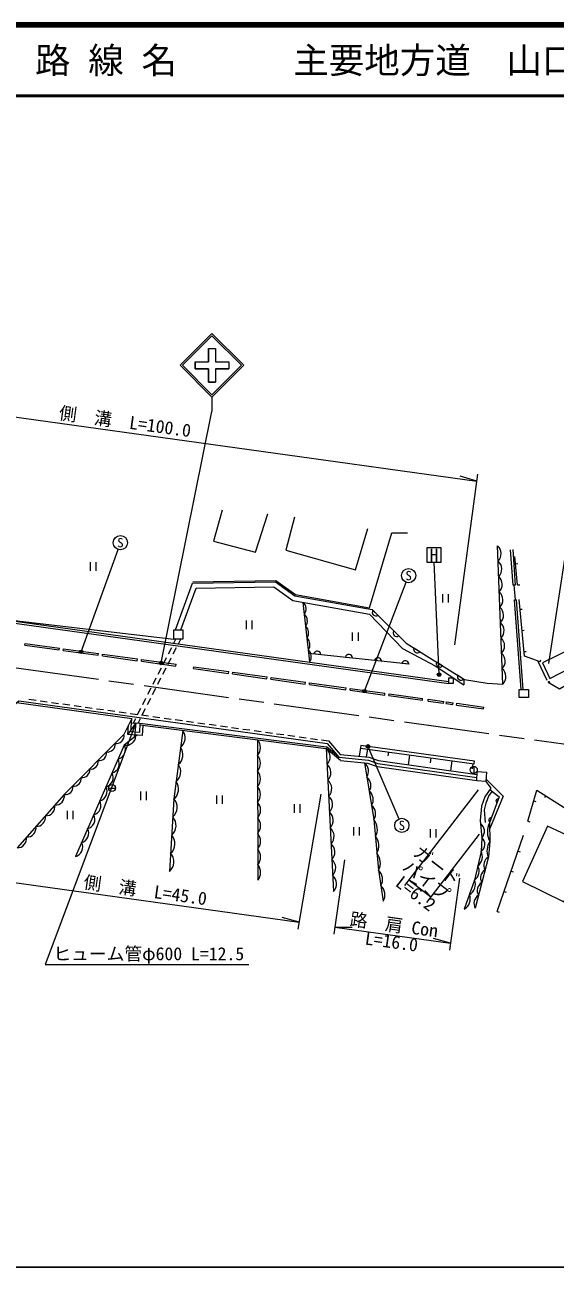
# Model space of a CAD drawing. Units: millimetres, scale not verified. Extents: x 40000 to 680000, y 20000 to 380000.
# Drawn here: x 178950 to 253608, y 205000 to 380000 of the extents above; entities that cross this region are included whole.
import ezdxf
from ezdxf.enums import TextEntityAlignment as Align

# ---------------------------------------------------------------- set-up
doc = ezdxf.new("R2010")
doc.units = ezdxf.units.MM
doc.header["$LTSCALE"] = 1000
doc.linetypes.add('CHAIN', pattern=[18.5, 12, -1.5, 3.5, -1.5])
for name, color, linetype, lineweight in [('M-BGD', 7, 'Continuous', 13), ('M-BMK', 2, 'CHAIN', 13), ('M-STR-HTXT', 7, 'Continuous', 13), ('M-STR-STRC', 7, 'Continuous', 13), ('M-TTL', 2, 'Continuous', 140), ('M-TTL-BAND', 7, 'Continuous', 25), ('M-TTL-LINE', 7, 'Continuous', 50)]:
    doc.layers.add(name, color=color, linetype=linetype, lineweight=lineweight)
doc.layers.add('M-TTL-TXT', color=7, linetype='Continuous')
doc.styles.add('ＭＳ ゴシック', font='')
doc.styles.get('ＭＳ ゴシック').set_extended_font_data('MS Gothic')

msp = doc.modelspace()

# ---------------------------------------------------------------- hatches: boundary and pattern name
at = {"layer": 'M-STR-HTXT'}
for points in [[(187112, 291782, -1), (186658, 291573, -1)], [(198368, 290232, -1), (197929, 289992, -1)], [(237491, 288590, -1), (237052, 288351, -1)], [(227001, 286234, -1), (226543, 286034, -1)], [(227162, 278129, -1), (227352, 278592, -0.41421), (227488, 278265, -0.41421)]]:
    msp.add_hatch(color=256, dxfattribs=at).paths.add_polyline_path(points)

# ---------------------------------------------------------------- linework, layer by layer
at = {"layer": 'M-BGD'}
for p, q in [((247695, 301063), (247345, 306051)), ((247644, 306072), (247995, 301084)), ((248330, 301108), (247950, 305090)), ((188153, 304296), (188153, 303096)), ((188953, 304296), (188953, 303096)), ((248045, 304094), (248344, 304123)), ((247995, 301084), (247695, 301063)), ((248036, 299010), (247845, 301074)), ((248330, 301108), (248628, 301136)), ((237750, 299818), (237750, 298618)), ((238550, 299818), (238550, 298618)), ((219056, 290273), (218143, 298650)), ((228649, 296820), (227944, 297516)), ((247886, 298998), (248185, 299021)), ((248822, 286355), (247886, 298998)), ((249123, 286355), (248185, 299021)), ((248657, 297683), (248955, 297711)), ((174009, 296504), (199903, 293458)), ((210117, 296083), (210117, 294883)), ((210917, 296083), (210917, 294883)), ((225053, 294409), (225053, 293209)), ((225853, 294409), (225853, 293209)), ((231585, 293923), (230879, 294619)), ((248941, 294696), (249240, 294725)), ((199172, 291400), (199625, 292291)), ((199836, 291382), (200289, 292274)), ((199896, 292826), (200217, 293458)), ((200560, 292809), (200890, 293458)), ((198447, 289973), (198900, 290865)), ((199111, 289955), (199564, 290847)), ((218922, 291501), (233064, 289967)), ((219626, 291425), (220611, 291318)), ((224072, 290942), (225057, 290836)), ((234552, 291692), (233711, 292216)), ((249226, 291710), (249525, 291738)), ((251510, 290253), (251616, 290534)), ((197723, 288547), (198176, 289438)), ((198387, 288529), (198840, 289420)), ((228188, 290496), (229173, 290389)), ((232037, 290078), (233022, 289971)), ((237752, 289696), (236912, 290220)), ((251171, 290380), (252447, 287667)), ((196998, 287120), (197451, 288012)), ((197662, 287102), (198115, 287994)), ((240716, 287848), (239875, 288372)), ((240739, 287831), (240731, 287020)), ((252865, 287251), (252606, 287402)), ((196274, 285693), (196727, 286585)), ((196938, 285676), (197391, 286567)), ((177792, 284528), (193993, 282277)), ((179533, 284993), (180524, 284855)), ((181118, 284773), (182109, 284635)), ((182703, 284553), (183693, 284415)), ((184288, 284332), (185278, 284195)), ((185872, 284112), (186863, 283974)), ((187457, 283892), (188448, 283754)), ((189042, 283672), (190032, 283534)), ((194825, 282840), (195278, 283732)), ((195489, 282823), (195942, 283714)), ((195549, 284267), (196002, 285158)), ((196213, 284249), (196666, 285141)), ((190627, 283451), (191617, 283314)), ((192211, 283231), (193202, 283093)), ((193796, 283011), (194787, 282873)), ((193961, 281689), (193993, 282277)), ((194233, 281674), (194553, 282305)), ((194887, 281639), (195217, 282288)), ((195381, 282791), (196371, 282653)), ((196966, 282570), (197956, 282433)), ((198551, 282350), (199541, 282212)), ((200135, 282130), (201126, 281992)), ((201720, 281910), (202711, 281772)), ((195159, 281624), (221416, 278316)), ((203305, 281689), (204295, 281552)), ((204890, 281469), (205880, 281331)), ((206474, 281249), (207465, 281111)), ((208059, 281028), (209050, 280891)), ((209644, 280808), (210634, 280671)), ((211229, 280588), (212219, 280450)), ((212813, 280368), (213804, 280230)), ((214398, 280147), (215389, 280010)), ((211708, 279287), (211745, 259499)), ((215983, 279927), (216973, 279790)), ((217568, 279707), (218558, 279569)), ((219153, 279487), (220143, 279349)), ((220737, 279266), (221717, 279130)), ((223147, 276821), (221416, 278316)), ((226245, 278501), (226016, 276961)), ((223373, 276349), (221381, 278068)), ((227177, 277968), (227024, 276869)), ((230148, 277555), (230072, 277005)), ((233119, 277142), (232928, 275761)), ((236091, 276729), (235995, 276039)), ((239062, 276316), (238868, 274917)), ((242034, 275903), (241937, 275203)), ((242147, 275546), (242147, 274546)), ((190715, 272496), (191715, 272496)), ((195246, 271983), (195246, 270783)), ((196046, 271983), (196046, 270783)), ((205913, 271457), (205913, 270257)), ((206713, 271457), (206713, 270257)), ((252260, 271407), (252100, 271154)), ((216879, 270214), (216879, 269014)), ((217679, 270214), (217679, 269014)), ((245422, 270388), (245640, 270974)), ((250610, 270689), (250898, 270606)), ((184914, 269299), (184914, 268099)), ((185714, 269299), (185714, 268099)), ((244416, 267695), (244635, 268282)), ((249780, 267806), (250068, 267723)), ((225208, 266996), (225208, 265796)), ((226008, 266996), (226008, 265796)), ((236020, 266702), (236020, 265502)), ((236820, 266702), (236820, 265502)), ((245467, 255101), (249159, 265847)), ((248392, 263612), (248675, 263515)), ((247417, 260775), (247700, 260678)), ((246442, 257938), (246726, 257840)), ((245467, 255101), (245751, 255003))]:
    msp.add_line(p, q, dxfattribs=at)
for points in [[(206725, 311646), (205530, 307284), (211431, 305727), (213143, 311114)], [(216920, 310651), (215716, 305986), (225512, 303234), (227231, 309056)], [(202594, 301548), (214297, 301735), (217045, 299761), (227471, 297897), (230621, 308432), (232810, 308433)], [(200181, 294758), (202561, 301348), (214234, 301534), (216966, 299572), (227828, 297630), (232632, 292889), (240832, 287775), (244020, 287255), (246243, 287144), (245500, 306603)], [(138969, 305131), (139560, 301052), (173141, 296625), (238646, 287521)], [(139521, 300755), (173101, 296328), (238646, 287218)], [(200926, 294758), (203055, 300655), (214014, 300830), (216686, 298910), (227482, 296981), (232129, 292171), (236740, 289703), (240731, 287020)], [(251510, 290253), (249285, 291089), (248526, 299046)], [(252606, 287402), (254245, 286446), (256701, 287928)], [(171191, 284138), (176835, 283679), (178087, 284790), (221510, 278755), (223147, 276821), (227310, 276441), (228640, 275967), (242598, 273982)], [(193993, 282277), (192903, 280051), (184506, 271577), (177858, 264072)], [(195543, 281323), (195467, 279905), (193469, 280013), (193542, 281357)], [(195146, 281374), (221381, 278068), (222390, 257928)], [(201175, 280614), (199940, 270977), (199321, 260745)], [(194737, 279944), (192944, 278534), (186069, 262851)], [(221717, 279130), (223346, 277205), (227396, 276835), (228736, 276358), (242620, 274383)], [(226186, 278105), (242191, 275881), (242246, 276277), (226245, 278501)], [(223373, 276349), (227212, 275998), (228532, 275528), (242574, 273531)], [(226763, 276039), (228099, 268042), (228732, 260932), (229399, 256556)], [(243870, 273436), (244539, 272459), (243708, 271269), (243229, 269920), (243056, 267935), (243308, 265489), (243175, 263562), (242264, 259537), (240819, 255421)], [(243887, 273736), (246276, 271325), (244391, 266771)], [(244431, 272304), (245738, 271235), (244375, 267584), (244427, 264950), (244213, 262787), (242355, 255574)], [(244740, 272051), (244290, 271446), (243858, 270364), (243625, 269405), (243749, 267652)], [(249780, 267806), (251039, 272182), (259613, 266739), (258964, 261367)]]:
    msp.add_lwpolyline(points, dxfattribs=at)
for points in [[(199903, 294758), (201203, 294758), (201203, 293458), (199903, 293458)], [(252867, 287940), (257308, 290219), (256254, 292273), (251810, 290140)], [(238646, 287218), (238646, 288018), (239246, 288018), (239246, 287218)], [(248560, 286355), (249860, 286355), (249860, 285255), (248560, 285255)], [(193961, 281689), (195159, 281624), (195089, 280326), (193891, 280391)], [(242643, 274804), (243941, 274734), (243870, 273436), (242572, 273506)], [(249023, 259306), (254830, 256471), (258595, 264322), (252529, 267139)]]:
    msp.add_lwpolyline(points, close=True, dxfattribs=at)
for centre in [(242147, 275046), (191215, 272496)]:
    msp.add_circle(centre, 500, dxfattribs=at)
for centre, radius, start, end in [((244508, 305482), 1496, 315.8906, 48.48349), ((244591, 303320), 1496, 315.8906, 48.48349), ((244673, 301158), 1496, 315.8906, 48.48349), ((244756, 298996), 1496, 315.8906, 48.48349), ((217217, 297702), 1326, 326.75111, 45.67946), ((228365, 297237), 505, 146.55076, 304.20895), ((244839, 296834), 1496, 315.8906, 48.48349), ((217399, 296026), 1326, 326.75111, 45.67946), ((244921, 294672), 1496, 315.8906, 48.48349), ((217582, 294351), 1326, 326.75111, 45.67946), ((231301, 294341), 505, 146.55076, 304.20895), ((217764, 292675), 1326, 326.75111, 45.67946), ((245004, 292510), 1496, 315.8906, 48.48349), ((217947, 291000), 1326, 326.75111, 45.67946), ((220108, 291274), 505, 4.97813, 162.63632), ((224554, 290792), 505, 4.97813, 162.63632), ((228670, 290345), 505, 4.97813, 162.63632), ((234183, 292037), 505, 159.22077, 316.87896), ((245086, 290347), 1496, 315.8906, 48.48349), ((232519, 289928), 505, 4.97813, 162.63632), ((237384, 290041), 505, 159.22077, 316.87896), ((245169, 288185), 1496, 315.8906, 48.48349), ((240347, 288193), 505, 159.22077, 316.87896), ((252735, 287326), 150, 329.7677, 149.7677), ((191803, 279876), 1113, 261.4852, 9.03536), ((199745, 279573), 1769, 309.336, 36.04888), ((190605, 278610), 1047, 261.4852, 9.03536), ((191752, 277888), 1356, 284.19501, 28.46252), ((193193, 279884), 1373, 259.53799, 356.85193), ((210408, 278185), 1704, 319.92953, 40.28871), ((189416, 277411), 1047, 261.4852, 9.03536), ((190893, 275927), 1356, 284.19501, 28.46252), ((199436, 277164), 1769, 309.336, 36.04888), ((210412, 275986), 1704, 319.92953, 40.28871), ((220408, 276898), 1522, 315.47227, 50.26054), ((187038, 275012), 1047, 261.4852, 9.03536), ((188227, 276211), 1047, 261.4852, 9.03536), ((199127, 274754), 1769, 309.336, 36.04888), ((210416, 273788), 1704, 319.92953, 40.28871), ((220520, 274660), 1522, 315.47227, 50.26054), ((225817, 274853), 1516, 327.54328, 51.43522), ((185849, 273812), 1047, 261.4852, 9.03536), ((190033, 273967), 1356, 284.19501, 28.46252), ((198818, 272345), 1769, 309.336, 36.04888), ((220632, 272422), 1522, 315.47227, 50.26054), ((226152, 272854), 1516, 327.54328, 51.43522), ((183194, 271399), 1323, 269.20775, 7.72355), ((184661, 272612), 1047, 261.4852, 9.03536), ((189174, 272007), 1356, 284.19501, 28.46252), ((210421, 271589), 1704, 319.92953, 40.28871), ((220744, 270184), 1522, 315.47227, 50.26054), ((226486, 270855), 1516, 327.54328, 51.43522), ((181865, 269898), 1323, 269.20775, 7.72355), ((188315, 270046), 1356, 284.19501, 28.46252), ((198586, 269775), 1810, 311.48674, 41.59358), ((210425, 269390), 1704, 319.92953, 40.28871), ((226820, 268855), 1516, 327.54328, 51.43522), ((245582, 270662), 318, 79.41576, 239.63349), ((180535, 268397), 1323, 269.20775, 7.72355), ((187455, 268086), 1356, 284.19501, 28.46252), ((198431, 267217), 1810, 311.48674, 41.59358), ((210429, 267192), 1704, 319.92953, 40.28871), ((220856, 267947), 1522, 315.47227, 50.26054), ((226473, 266703), 2106, 330.69983, 39.47079), ((244577, 267969), 318, 79.41576, 239.63349), ((179206, 266896), 1323, 269.20775, 7.72355), ((186596, 266126), 1356, 284.19501, 28.46252), ((210433, 264993), 1704, 319.92953, 40.28871), ((220968, 265709), 1522, 315.47227, 50.26054), ((242272, 266397), 1378, 318.75534, 52.97495), ((246859, 266316), 2789, 152.95488, 209.3237), ((177876, 265395), 1323, 269.20775, 7.72355), ((185737, 264165), 1356, 284.19501, 28.46252), ((198276, 264659), 1810, 311.48674, 41.59358), ((221080, 263471), 1522, 315.47227, 50.26054), ((226684, 264333), 2106, 330.69983, 39.47079), ((242503, 264576), 1216, 303.53701, 48.60004), ((246119, 263690), 2109, 143.33431, 205.37074), ((198122, 262101), 1810, 311.48674, 41.59358), ((210437, 262794), 1704, 319.92953, 40.28871), ((226895, 261963), 2106, 330.69983, 39.47079), ((241804, 262815), 1562, 305.89236, 28.5908), ((244888, 261652), 1321, 120.73264, 210.38304), ((210442, 260596), 1704, 319.92953, 40.28871), ((221192, 261233), 1522, 315.47227, 50.26054), ((227590, 259639), 1726, 328.77733, 48.55032), ((241348, 260802), 1562, 305.89236, 28.5908), ((244424, 259848), 1321, 120.73264, 210.38304), ((221305, 258995), 1522, 315.47227, 50.26054), ((240697, 258931), 1680, 300.17106, 21.14718), ((243959, 258045), 1321, 120.73264, 210.38304), ((227923, 257451), 1726, 328.77733, 48.55032), ((239975, 256873), 1680, 300.17106, 21.14718), ((243495, 256242), 1321, 120.73264, 210.38304)]:
    msp.add_arc(centre, radius, start, end, dxfattribs=at)
at = {"layer": 'M-BMK'}
msp.add_lwpolyline([(67475, 304739), (364877, 263406), (385354, 260975), (403128, 259491), (423605, 259429), (428149, 259733)], dxfattribs=at)
at = {"layer": 'M-STR-HTXT'}
for p, q in [((143105, 329565), (242600, 315737)), ((198148, 290112), (205295, 325541)), ((239468, 292675), (242735, 316728)), ((242600, 315737), (240239, 316410)), ((252704, 290016), (256536, 314810)), ((186885, 291677), (192064, 306112)), ((237271, 288470), (236555, 304305)), ((226772, 286134), (232622, 301484)), ((194560, 281656), (181797, 247633)), ((194560, 281656), (193478, 280140)), ((194560, 281656), (194377, 279802)), ((227257, 278360), (231625, 268149)), ((220610, 271627), (217385, 252607)), ((242783, 272242), (232410, 258769)), ((242898, 265999), (235501, 256390)), ((223950, 262401), (222440, 251904)), ((173854, 259666), (217552, 253593)), ((233020, 259562), (236111, 257182)), ((233020, 259562), (234088, 258955)), ((240162, 259804), (238723, 249641)), ((236111, 257182), (235252, 258059)), ((217552, 253593), (215191, 254266)), ((222582, 252894), (225037, 252898)), ((222582, 252894), (238863, 250631)), ((238863, 250631), (236502, 251305)), ((181797, 247633), (210462, 247633))]:
    msp.add_line(p, q, dxfattribs=at)
for centre in [(186885, 291677), (198148, 290112), (237271, 288470), (226772, 286134), (227257, 278360)]:
    msp.add_circle(centre, 250, dxfattribs=at)
at = {"layer": 'M-STR-STRC'}
for p, q in [((200794, 332041), (205294, 336541)), ((201148, 332041), (205294, 336187)), ((209795, 332041), (205294, 336541)), ((209441, 332041), (205294, 336187)), ((204796, 334401), (204795, 332541)), ((204796, 334401), (205796, 334400)), ((205796, 334400), (205795, 332541)), ((202935, 332541), (204795, 332541)), ((202935, 332541), (202935, 331541)), ((205795, 332541), (207655, 332541)), ((207655, 332541), (207655, 331541)), ((200794, 332041), (205294, 327540)), ((201148, 332041), (205294, 327894)), ((202935, 331541), (204795, 331541)), ((204795, 331541), (204795, 329681)), ((205294, 327894), (209441, 332041)), ((205295, 327541), (209795, 332041)), ((205795, 331541), (205795, 329680)), ((205795, 331541), (207655, 331541)), ((204795, 329681), (205795, 329680)), ((205295, 327541), (205295, 325541)), ((178962, 292627), (178996, 292875)), ((178962, 292627), (183791, 291956)), ((178996, 292875), (183826, 292203)), ((183791, 291956), (183826, 292203)), ((184367, 291876), (184402, 292123)), ((184367, 291876), (189291, 291192)), ((184402, 292123), (189325, 291439)), ((189291, 291192), (189325, 291439)), ((189867, 291112), (189901, 291359)), ((189867, 291112), (194778, 290429)), ((189901, 291359), (194812, 290677)), ((194778, 290429), (194812, 290677)), ((195354, 290349), (195388, 290597)), ((195388, 290597), (200231, 289923)), ((195354, 290349), (200197, 289676)), ((200197, 289676), (200231, 289923)), ((202700, 289328), (202734, 289576)), ((202700, 289328), (207619, 288644)), ((202734, 289576), (207654, 288892)), ((207619, 288644), (207654, 288892)), ((208195, 288564), (208230, 288812)), ((208230, 288812), (213052, 288142)), ((208195, 288564), (213017, 287894)), ((213017, 287894), (213052, 288142)), ((213593, 287814), (213628, 288062)), ((213593, 287814), (218430, 287142)), ((213628, 288062), (218464, 287389)), ((218430, 287142), (218464, 287389)), ((219006, 287062), (219040, 287309)), ((219006, 287062), (224162, 286345)), ((219040, 287309), (224196, 286593)), ((224162, 286345), (224196, 286593)), ((224738, 286265), (224772, 286513)), ((224738, 286265), (229615, 285587)), ((224772, 286513), (229650, 285835)), ((229615, 285587), (229650, 285835)), ((230191, 285507), (230226, 285755)), ((230191, 285507), (234918, 284850)), ((230226, 285755), (234952, 285098)), ((234918, 284850), (234952, 285098)), ((235709, 284740), (235744, 284988)), ((235709, 284740), (237913, 284434)), ((235744, 284988), (237948, 284682)), ((237913, 284434), (237948, 284682)), ((238259, 284386), (238293, 284634)), ((238259, 284386), (239227, 284251)), ((238293, 284634), (239261, 284499)), ((239227, 284251), (239261, 284499)), ((239722, 284183), (239757, 284430)), ((239722, 284183), (243526, 283654)), ((239757, 284430), (243561, 283902)), ((243526, 283654), (243561, 283902))]:
    msp.add_line(p, q, dxfattribs=at)
for points in [[(202935, 332541), (204795, 332541), (204796, 334401), (205796, 334400), (205795, 332541), (207655, 332541), (207655, 331541), (205795, 331541), (205795, 329680), (204795, 329681), (204795, 331541), (202935, 331541)], [(235555, 304305), (237555, 304305), (237555, 306305), (235555, 306305)]]:
    msp.add_lwpolyline(points, close=True, dxfattribs=at)
for centre in [(192402, 307054), (232979, 302418), (232018, 267230)]:
    msp.add_circle(centre, 1000, dxfattribs=at)
at = {"layer": 'M-TTL'}
msp.add_line((680000, 380000), (40000, 380000), dxfattribs=at)
at = {"layer": 'M-TTL-BAND'}
msp.add_line((40000, 205000), (579000, 205000), dxfattribs=at)
at = {"layer": 'M-TTL-LINE'}
msp.add_line((40000, 370000), (680000, 370000), dxfattribs=at)

# ---------------------------------------------------------------- texts
at = {"layer": 'M-STR-HTXT', "style": 'ＭＳ ゴシック'}
for s, rotation, p in [('側\u3000溝\u3000L=100.0', 352.088, (192853, 322651)), ('ガード', 322.408, (236122, 260394)), ('パイプ', 322.408, (234584, 258358)), ('側\u3000溝\u3000L=45.0', 352.088, (195703, 256630)), ('路\u3000肩 Con', 352.088, (230723, 251763))]:
    msp.add_text(s, height=1833, rotation=rotation, dxfattribs=at).set_placement(p, align=Align.BOTTOM_CENTER)
for s, rotation, p in [('L=6.2', 322.408, (234565, 258372)), ('L=16.0', 352.088, (230705, 251765))]:
    msp.add_text(s, height=1833, rotation=rotation, dxfattribs=at).set_placement(p, align=Align.TOP_CENTER)
msp.add_text('ヒューム管φ600 L=12.5', height=1833, dxfattribs=at).set_placement((182962, 247683), align=Align.BOTTOM_LEFT)
at = {"layer": 'M-STR-STRC', "style": 'ＭＳ ゴシック'}
for s, height, p in [('S', 1320, (192402, 307054)), ('H', 1833, (236555, 305305)), ('S', 1320, (232979, 302418)), ('S', 1320, (232018, 267230))]:
    msp.add_text(s, height=height, dxfattribs=at).set_placement(p, align=Align.MIDDLE_CENTER)
at = {"layer": 'M-TTL-TXT', "style": 'ＭＳ ゴシック'}
for s, p in [('路 線 名', (180380, 375000)), ('主要地方道\u3000山口徳山線', (216734, 375000))]:
    msp.add_text(s, height=3666, dxfattribs=at).set_placement(p, align=Align.MIDDLE_LEFT)

doc.saveas('drawing.dxf')
